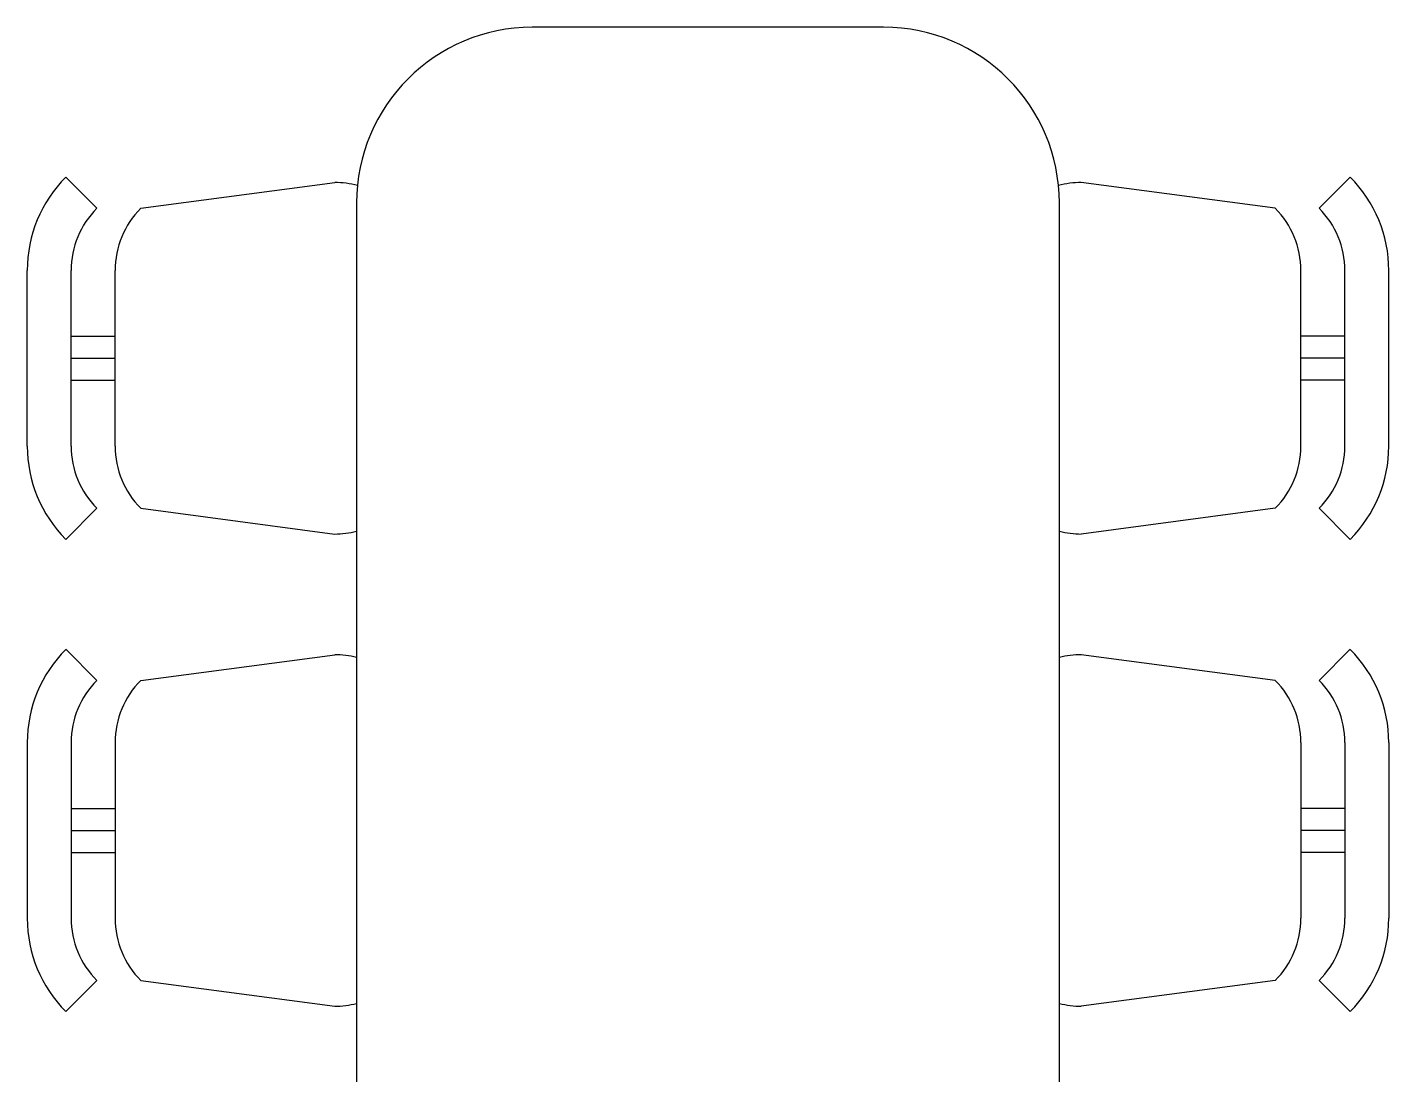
# Model space of a CAD drawing. Header units: millimetres. Extents: x -130 to 25, y 1276 to 1396.
import ezdxf

# ---------------------------------------------------------------- set-up
doc = ezdxf.new("R2010")
doc.units = ezdxf.units.MM

msp = doc.modelspace()

# ---------------------------------------------------------------- linework, layer by layer
for p, q in [((-32.64, 1395.62), (-72.64, 1395.62)), ((-122.2, 1375.02), (-125.74, 1378.55)), ((-117.2, 1375.02), (-95.13, 1377.95)), ((11.93, 1375.02), (-10.14, 1377.95)), ((16.93, 1375.02), (20.47, 1378.55)), ((-92.64, 1375.62), (-92.64, 1275.62)), ((-12.64, 1275.62), (-12.64, 1375.62)), ((-130.13, 1347.95), (-130.13, 1367.95)), ((-125.13, 1347.95), (-125.13, 1367.95)), ((-120.13, 1347.95), (-120.13, 1367.95)), ((14.86, 1347.95), (14.86, 1367.95)), ((19.86, 1347.95), (19.86, 1367.95)), ((24.86, 1347.95), (24.86, 1367.95)), ((-125.13, 1360.45), (-120.13, 1360.45)), ((19.86, 1360.45), (14.86, 1360.45)), ((-125.13, 1357.95), (-120.13, 1357.95)), ((19.86, 1357.95), (14.86, 1357.95)), ((-125.13, 1355.45), (-120.13, 1355.45)), ((19.86, 1355.45), (14.86, 1355.45)), ((-122.2, 1340.88), (-125.74, 1337.34)), ((-117.2, 1340.88), (-95.13, 1337.95)), ((11.93, 1340.88), (-10.14, 1337.95)), ((16.93, 1340.88), (20.47, 1337.34)), ((-122.2, 1321.29), (-125.74, 1324.83)), ((-117.2, 1321.29), (-95.13, 1324.22)), ((11.93, 1321.29), (-10.14, 1324.22)), ((16.93, 1321.29), (20.47, 1324.83)), ((-130.13, 1314.22), (-130.13, 1294.22)), ((-125.13, 1314.22), (-125.13, 1294.22)), ((-120.13, 1314.22), (-120.13, 1294.22)), ((14.86, 1314.22), (14.86, 1294.22)), ((19.86, 1314.22), (19.86, 1294.22)), ((24.86, 1314.22), (24.86, 1294.22)), ((-125.13, 1306.72), (-120.13, 1306.72)), ((19.86, 1306.72), (14.86, 1306.72)), ((-125.13, 1304.22), (-120.13, 1304.22)), ((19.86, 1304.22), (14.86, 1304.22)), ((-125.13, 1301.72), (-120.13, 1301.72)), ((19.86, 1301.72), (14.86, 1301.72)), ((-122.2, 1287.15), (-125.74, 1283.62)), ((-117.2, 1287.15), (-95.13, 1284.22)), ((11.93, 1287.15), (-10.14, 1284.22)), ((16.93, 1287.15), (20.47, 1283.62))]:
    msp.add_line(p, q)
for centre, radius, start, end in [((-72.64, 1375.62), 20, 90, 180), ((-32.64, 1375.62), 20, 0, 90), ((-115.13, 1367.95), 15, 135, 180), ((-95.13, 1367.95), 10, 74.9731, 90), ((-10.14, 1367.95), 10, 90, 105.0269), ((9.86, 1367.95), 15, 0, 45), ((-115.13, 1367.95), 10, 135, 180), ((-110.13, 1367.95), 10, 135, 180), ((4.86, 1367.95), 10, 0, 45), ((9.86, 1367.95), 10, 0, 45), ((-115.13, 1347.95), 15, 180, 225), ((-115.13, 1347.95), 10, 180, 225), ((-110.13, 1347.95), 10, 180, 225), ((4.86, 1347.95), 10, 315, 0), ((9.86, 1347.95), 10, 315, 0), ((9.86, 1347.95), 15, 315, 0), ((-95.13, 1347.95), 10, 270, 284.442), ((-10.14, 1347.95), 10, 255.558, 270), ((-115.13, 1314.22), 15, 135, 180), ((-95.13, 1314.22), 10, 75.558, 90), ((-10.14, 1314.22), 10, 90, 104.442), ((9.86, 1314.22), 15, 0, 45), ((-115.13, 1314.22), 10, 135, 180), ((-110.13, 1314.22), 10, 135, 180), ((4.86, 1314.22), 10, 0, 45), ((9.86, 1314.22), 10, 0, 45), ((-115.13, 1294.22), 15, 180, 225), ((-115.13, 1294.22), 10, 180, 225), ((-110.13, 1294.22), 10, 180, 225), ((4.86, 1294.22), 10, 315, 0), ((9.86, 1294.22), 10, 315, 0), ((9.86, 1294.22), 15, 315, 0), ((-95.13, 1294.22), 10, 270, 284.442), ((-10.14, 1294.22), 10, 255.558, 270)]:
    msp.add_arc(centre, radius, start, end)

doc.saveas('drawing.dxf')
